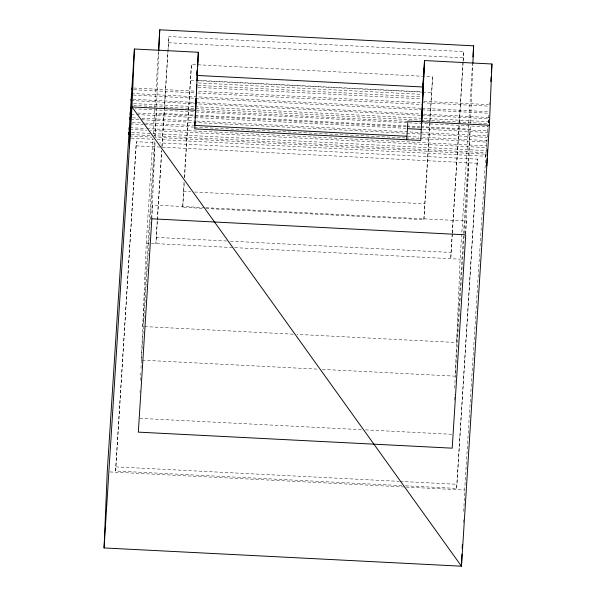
<?xml version="1.0" encoding="UTF-8"?>
<svg xmlns="http://www.w3.org/2000/svg" width="596" height="596" viewBox="0 0 596 596"><rect width="100%" height="100%" fill="white"/><g stroke="black" fill="none" stroke-linecap="round" stroke-linejoin="round"><path stroke-width="0.45" stroke-dasharray="2.98 2.23" d="M401.808 485.628L115.587 471.004L136.35 141.706L155.027 142.66L151.838 218.799M115.587 471.004L136.35 141.706M139.993 392.451L140.067 390.603M140.492 380.442L140.805 373.059M140.999 368.44L146.251 243.138L152.889 138.324M155.258 137.125L158.864 51.1M157.225 220.729L155.906 243.622L161.769 151.056M162.06 146.422L168.884 36.52L463.718 51.576L459.352 122.605M202.2 208.324L182.726 207.326L184.037 181.266M184.604 177.66L191.435 64.457L432.592 76.78L430.051 122.307M205.911 208.511L423.883 219.648L429.656 123.134M452.17 233.937L450.74 258.686L452.319 233.692M454.219 400.177L454.45 394.634M454.718 388.167L460.127 259.171L468.702 123.744M465.752 233.915L470.371 123.633M470.415 122.709L472.859 64.361M405.526 485.815L456.64 488.429L477.403 159.125L159.668 142.891M456.64 488.429L477.403 159.125M463.278 522.558L463.397 519.772M463.748 511.413L464.642 490.061L485.911 154.2L155.437 137.318M157.21 139.457L485.822 156.241L485.911 154.2M419.994 138.689L486.835 142.101L486.895 140.567L422.847 137.289M488.161 122.94L488.221 121.673L195.808 106.736M488.608 122.709L488.72 119.96M153.179 133.683L158.409 51.137M142.757 326.496L154.506 140.984M154.796 136.35L156.264 113.158L194.341 115.103M141.349 360.126L154.856 146.787M151.593 217.965L152.412 204.979L204.421 207.631M157.277 219.805L161.672 150.378M161.911 146.676L164.258 109.649M164.31 108.718L167.886 52.254M167.945 51.331L168.884 36.52M184.268 177.556L191.435 64.457M182.726 207.326L184.373 181.37M429.716 122.202L432.592 76.78M423.883 219.648L429.992 123.238M452.23 233.014L459.203 122.858M459.263 121.934L463.077 61.761M463.129 60.837L463.718 51.576M452.379 232.76L459.293 123.536M468.761 122.821L472.464 64.383M468.732 162.82L455.225 376.158L321.505 369.326M465.469 233.997L466.296 221.012L205.344 207.684M485.822 156.241L486.895 140.567M486.835 142.101L487.945 125.54L487.893 126.859L135.143 108.837M488.191 122.701L488.69 115.251M489.361 104.665L489.48 102.817M168.623 42.748L463.457 57.812M198.453 80.4L421.73 91.806M190.765 80.326L421.722 92.119M422.653 92.171L431.929 92.641M198.349 82.948L421.625 94.354M198.088 85.444L421.365 96.85M198.006 87.403L421.283 98.809M423.801 101.313L488.437 104.613M133.765 88.014L194.907 91.143M198.61 91.33L420.962 102.691M421.886 102.736L488.377 106.133M133.69 89.758L194.832 92.879M197.611 93.021L421.812 104.479M131.53 93.468L421.148 108.263M422.08 108.308L488.914 111.72M133.318 95.077L421.089 109.776M422.02 109.828L488.854 113.24M132.99 99.301L196.114 102.527M197.045 102.572L422.616 114.097M423.547 114.141L488.526 117.464L488.467 118.783L421.633 115.371M131.083 100.523L420.702 115.319M133.616 103.562L194.877 106.691M133.534 105.455L194.803 108.584M195.726 108.636L420.374 120.109M421.305 120.161L488.139 123.573M196.464 110.647L407.187 121.413M195.265 115.155L406.062 125.92M406.993 125.965L419.994 126.635M420.925 126.68L470.14 129.19L456.633 342.529L296.912 334.371M137.609 113.046L194.236 115.937M195.16 115.982L405.883 126.747M406.807 126.799L419.808 127.462M420.731 127.507L487.573 130.926L487.506 132.461L422.527 129.138M131.046 114.246L135.687 114.484M136.618 114.536L194.169 117.472M195.101 117.524L405.816 128.289M132.617 117.807L138.19 118.09M141.9 118.284L195.741 121.033M196.673 121.077L487.223 135.925L487.163 137.393L139.986 119.654M130.703 119.178L139.054 119.61M132.29 122.448L144.359 123.067M145.29 123.111L193.558 125.577M407.992 136.536L419.13 137.102M130.368 123.894L143.368 124.557M144.292 124.601L193.491 127.112M194.423 127.164L405.146 137.929M406.07 137.974L419.07 138.637M130.062 127.686L145.841 128.49M146.772 128.542L486.522 145.893L486.448 147.607L150.408 130.442M129.988 129.399L146.698 130.248M131.574 132.498L151.995 133.541M152.926 133.586L486.18 150.609L486.09 152.703L153.768 135.724M131.485 134.584L150.05 135.538M129.444 135.992L151.727 137.125M131.217 138.123L153.5 139.263M136.171 145.834L161.352 147.123M162.283 147.167L477.232 163.259M183.389 191.465L190.809 191.845M194.52 192.031L424.553 203.78M156.167 237.394L226.629 240.993M230.339 241.179L451.001 252.451M146.251 243.138L460.127 259.171M144.612 326.593L293.195 334.177M142.273 360.17L317.787 369.14M139.837 418.362L361.779 429.701M365.497 429.887L451.857 434.298M115.758 466.877L399.193 481.352M400.125 481.404L456.812 484.295M110.036 471.943L405.235 487.021M406.159 487.074L464.642 490.061"/><path stroke-width="0.89" d="M422.84 87.158L424.523 60.554L491.938 63.996L489.376 125.22L461.453 566.2L104.062 547.94L107.25 471.801L131.91 87.925L129.406 147.629M128.699 134.443L128.788 132.357M129.064 129.347L129.131 127.641M129.772 119.133L129.831 117.665M130.114 114.201L130.181 112.666M130.502 108.606L130.554 107.28M131.083 100.523L131.135 99.204M131.463 94.98L131.53 93.468M424.523 60.554L420.776 140.447L194.721 128.9L198.334 52.262L134.413 48.999L131.984 106.96L104.062 547.94M158.901 50.176L159.758 29.8L473.634 45.832L472.896 63.429M194.877 125.212L195.034 121.524M195.183 117.844L195.458 111.392M195.801 103.093L195.995 98.489M196.382 89.273L196.576 84.662M197.254 70.179L196.963 75.446L423.018 86.994L423.562 75.759M195.421 117.829L195.689 111.392M195.771 109.552L196.233 98.511M196.382 94.831L196.807 84.707M196.963 81.026L197.425 69.985M197.581 66.305L197.85 59.868M422.653 91.851L422.549 94.399L422.78 90.696M422.922 87.12L423.063 83.641M421.551 122.016L423.018 86.994M421.789 121.956L424.047 68.16M461.96 554.131L461.453 566.2L131.984 106.96L195.905 110.23M462.191 548.558L462.347 544.841M486.798 165.882L487.103 158.536M487.223 155.779L487.491 149.35M131.835 89.661L134.413 48.999M158.469 50.206L159.758 29.8M196.985 73.599L197.201 70.097M197.581 64.092L198.334 52.262M406.718 139.732L407.895 121.055L489.376 125.22M422.542 93.602L422.75 90.354M472.933 56.963L473.634 45.832M490.828 81.555L491.119 76.936M491.409 72.317L491.938 63.996M407.418 128.661L421.476 129.377M194.937 125.436L406.934 136.261M151.838 218.799L138.332 432.137L452.208 448.17L465.714 234.831L151.838 218.799"/></g></svg>
